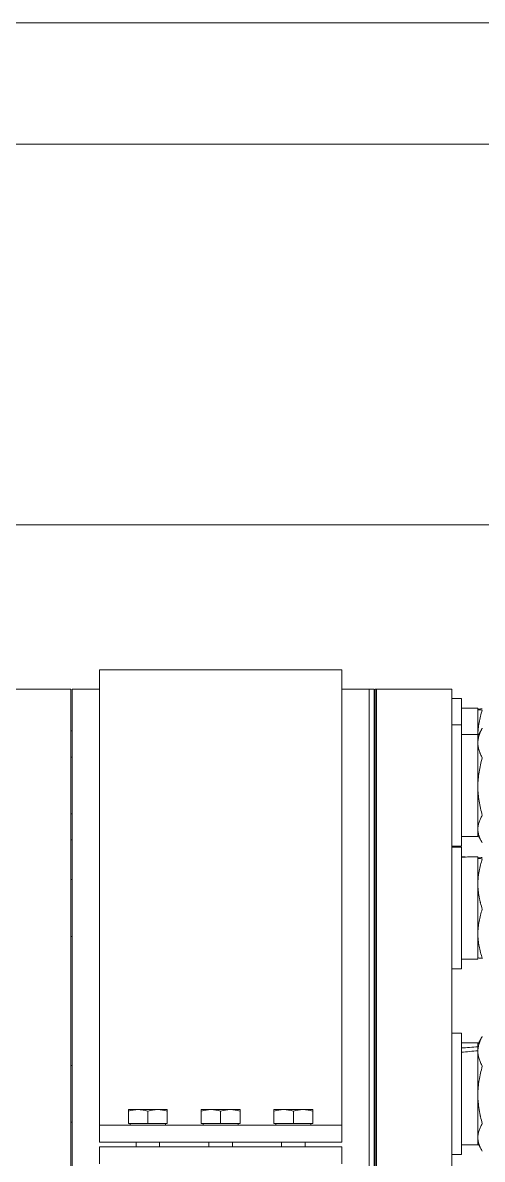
# Model space of a CAD drawing. Header units: millimetres. Extents: x 0 to 2970, y 0 to 2245.
# Drawn here: x 854.9 to 1044.4, y 1632.1 to 2100 of the extents above; entities that cross this region are included whole.
import ezdxf

# ---------------------------------------------------------------- set-up
doc = ezdxf.new("R2010")
doc.units = ezdxf.units.MM
for name, color, linetype, true_color in [('1', 7, 'Continuous', 0xffffff), ('170', 7, 'Continuous', 0xffffff), ('2', 7, 'Continuous', 0xffffff)]:
    doc.layers.add(name, color=color, linetype=linetype, true_color=true_color)

msp = doc.modelspace()

# ---------------------------------------------------------------- linework, layer by layer
at = {"layer": '1', "color": 7, "linetype": 'Continuous', "lineweight": 18}
for p, q in [((986.48, 1833.66), (886.48, 1833.66)), ((886.48, 1833.66), (886.48, 1655.28)), ((986.48, 1833.66), (986.48, 1655.28)), ((874.73, 1825.66), (841.23, 1825.66)), ((874.73, 1825.66), (874.73, 1464.93)), ((997.73, 1464.93), (997.73, 1825.66)), ((1031.73, 1825.66), (1000.23, 1825.66)), ((1000.23, 1825.66), (1000.23, 1464.93)), ((1000.73, 1825.66), (1000.73, 1464.93)), ((1031.73, 1464.93), (1031.73, 1825.66)), ((1031.73, 1464.93), (1031.73, 1825.66)), ((1031.73, 1464.93), (1031.73, 1825.66)), ((1031.73, 1825.66), (1031.73, 1464.93)), ((1035.73, 1821.79), (1031.73, 1821.79)), ((1035.73, 1821.79), (1035.73, 1810.98)), ((1042.53, 1817.84), (1035.73, 1817.84)), ((1042.53, 1817.84), (1042.53, 1807.03)), ((1042.53, 1817.29), (1042.53, 1817.29)), ((1035.73, 1810.98), (1031.73, 1810.98)), ((1035.73, 1810.98), (1035.73, 1768.47)), ((875.23, 1808.48), (874.73, 1808.48)), ((1000.23, 1808.48), (999.73, 1808.48)), ((1042.53, 1807.03), (1035.73, 1807.03)), ((1044.2, 1809.37), (1042.53, 1806.48)), ((1042.53, 1807.03), (1042.53, 1764.93)), ((875.23, 1797.67), (874.73, 1797.67)), ((1000.23, 1797.67), (999.73, 1797.67)), ((874.73, 1774.29), (875.23, 1774.29)), ((999.73, 1774.29), (1000.23, 1774.29)), ((1035.73, 1768.47), (1035.73, 1760.98)), ((1035.73, 1764.93), (1042.53, 1764.93)), ((1042.53, 1765.48), (1044.2, 1762.58)), ((1042.7, 1765.18), (1042.53, 1765.18)), ((1000.23, 1763.66), (999.73, 1763.66)), ((1031.73, 1760.98), (1035.73, 1760.98)), ((1035.73, 1760.56), (1031.73, 1760.56)), ((1035.73, 1760.56), (1035.73, 1711.47)), ((1042.53, 1714.51), (1042.53, 1756.59)), ((875.23, 1747.25), (874.73, 1747.25)), ((1000.23, 1747.25), (999.73, 1747.25)), ((874.73, 1723.87), (875.23, 1723.87)), ((999.73, 1723.87), (1000.23, 1723.87)), ((1035.73, 1714.51), (1042.53, 1714.51)), ((1031.73, 1710.56), (1035.73, 1710.56)), ((1035.73, 1711.47), (1035.73, 1710.56)), ((1035.73, 1684.04), (1031.73, 1684.04)), ((1035.73, 1634.04), (1035.73, 1684.04)), ((1042.53, 1680.09), (1035.73, 1680.09)), ((1044.2, 1682.44), (1042.53, 1679.54)), ((1042.53, 1678.41), (1042.53, 1680.09)), ((1042.53, 1678.41), (1042.53, 1677.94)), ((1042.53, 1676.8), (1042.53, 1677.94)), ((1042.53, 1637.99), (1042.53, 1676.8)), ((875.23, 1670.73), (874.73, 1670.73)), ((1000.23, 1670.73), (999.73, 1670.73)), ((886.48, 1646.16), (886.48, 1655.28)), ((902.48, 1652.56), (898.48, 1652.56)), ((898.48, 1651.84), (898.48, 1646.76)), ((910.48, 1652.56), (902.48, 1652.56)), ((906.48, 1651.84), (906.48, 1646.76)), ((914.48, 1652.56), (910.48, 1652.56)), ((914.48, 1651.84), (914.48, 1646.76)), ((932.48, 1652.56), (928.48, 1652.56)), ((928.48, 1651.84), (928.48, 1646.76)), ((940.48, 1652.56), (932.48, 1652.56)), ((936.48, 1651.84), (936.48, 1646.76)), ((944.48, 1652.56), (940.48, 1652.56)), ((944.48, 1651.84), (944.48, 1646.76)), ((962.48, 1652.56), (958.48, 1652.56)), ((958.48, 1651.84), (958.48, 1646.76)), ((970.48, 1652.56), (962.48, 1652.56)), ((966.48, 1651.84), (966.48, 1646.76)), ((974.48, 1652.56), (970.48, 1652.56)), ((974.48, 1651.84), (974.48, 1646.76)), ((986.48, 1655.28), (986.48, 1646.16)), ((874.73, 1647.35), (875.23, 1647.35)), ((999.73, 1647.35), (1000.23, 1647.35)), ((886.48, 1639.16), (886.48, 1646.16)), ((986.48, 1646.16), (886.48, 1646.16)), ((906.48, 1646.76), (898.48, 1646.76)), ((899.24, 1646.76), (899.24, 1646.16)), ((914.48, 1646.76), (906.48, 1646.76)), ((913.71, 1646.16), (913.71, 1646.76)), ((936.48, 1646.76), (928.48, 1646.76)), ((929.24, 1646.76), (929.24, 1646.16)), ((944.48, 1646.76), (936.48, 1646.76)), ((943.71, 1646.16), (943.71, 1646.76)), ((966.48, 1646.76), (958.48, 1646.76)), ((959.24, 1646.76), (959.24, 1646.16)), ((974.48, 1646.76), (966.48, 1646.76)), ((973.71, 1646.16), (973.71, 1646.76)), ((986.48, 1639.16), (986.48, 1646.16)), ((986.48, 1639.16), (886.48, 1639.16)), ((901.61, 1639.16), (901.61, 1637.16)), ((911.34, 1637.16), (911.34, 1639.16)), ((931.61, 1639.16), (931.61, 1637.16)), ((941.34, 1637.16), (941.34, 1639.16)), ((961.61, 1639.16), (961.61, 1637.16)), ((971.34, 1637.16), (971.34, 1639.16)), ((1035.73, 1637.99), (1042.53, 1637.99)), ((1042.53, 1638.54), (1044.2, 1635.65)), ((886.48, 1637.16), (886.48, 1630.16)), ((986.48, 1637.16), (886.48, 1637.16)), ((986.48, 1637.16), (986.48, 1630.16)), ((1031.73, 1634.04), (1035.73, 1634.04))]:
    msp.add_line(p, q, dxfattribs=at)
for centre, major_axis, ratio, start_param, end_param in [((1045.52, 1735.56), (119.38, 0.39), 0.176297, 1.595274, 1.652325), ((1025.94, 1735.56), (119.38, 0.39), 0.176297, 1.47035, 1.488128), ((1025.94, 1659.04), (119.37, 11.1), 0.149848, 1.417448, 1.474768), ((1045.52, 1659.04), (119.37, 11.1), 0.149848, 1.581914, 1.638964)]:
    msp.add_ellipse(centre, major_axis=major_axis, ratio=ratio, start_param=start_param, end_param=end_param, dxfattribs=at)
for points, knots in [([(1042.53, 1817.28), (1042.53, 1817.29), (1042.55, 1817.32), (1042.61, 1817.34), (1042.66, 1817.35), (1042.68, 1817.36), (1042.7, 1817.36), (1042.74, 1817.37), (1042.84, 1817.39), (1042.94, 1817.41), (1043.19, 1817.44), (1043.38, 1817.46), (1043.83, 1817.5), (1044.08, 1817.52), (1044.36, 1817.54)], [0, 0, 0, 0, 0.125, 0.25, 0.25, 0.28125, 0.28125, 0.3125, 0.375, 0.5, 0.5, 0.75, 0.75, 1, 1, 1, 1]), ([(1042.53, 1817.28), (1042.53, 1817.27), (1042.54, 1817.26), (1042.58, 1817.24), (1042.61, 1817.23), (1042.74, 1817.2), (1042.86, 1817.17), (1043.1, 1817.14), (1043.23, 1817.13), (1043.41, 1817.11), (1043.49, 1817.1), (1043.54, 1817.09), (1043.57, 1817.09), (1043.83, 1817.07), (1044.08, 1817.04), (1044.36, 1817.02)], [0, 0, 0, 0, 0.125, 0.125, 0.25, 0.25, 0.5, 0.5, 0.625, 0.6875, 0.71875, 0.71875, 0.75, 0.75, 1, 1, 1, 1]), ([(1044.36, 1817.02), (1044.08, 1816.17), (1043.82, 1815.32), (1043.37, 1813.61), (1043.18, 1812.75), (1042.86, 1811.02), (1042.74, 1810.16), (1042.61, 1808.85), (1042.58, 1808.41), (1042.54, 1807.53), (1042.53, 1807.09), (1042.53, 1806.65)], [0, 0, 0, 0, 0.25, 0.25, 0.5, 0.5, 0.75, 0.75, 0.875, 0.875, 1, 1, 1, 1]), ([(1042.53, 1803.5), (1042.53, 1803.76), (1042.55, 1804.28), (1042.61, 1804.8), (1042.66, 1805.13), (1042.68, 1805.2), (1042.7, 1805.33), (1042.74, 1805.52), (1042.84, 1805.98), (1042.94, 1806.36), (1043.19, 1807.13), (1043.38, 1807.64), (1043.83, 1808.65), (1044.08, 1809.15), (1044.36, 1809.64)], [0, 0, 0, 0, 0.125, 0.25, 0.25, 0.28125, 0.28125, 0.3125, 0.375, 0.5, 0.5, 0.75, 0.75, 1, 1, 1, 1]), ([(1042.53, 1803.5), (1042.53, 1803.24), (1042.54, 1802.98), (1042.58, 1802.47), (1042.61, 1802.21), (1042.74, 1801.43), (1042.86, 1800.92), (1043.1, 1800.15), (1043.23, 1799.77), (1043.41, 1799.32), (1043.49, 1799.13), (1043.54, 1799), (1043.57, 1798.94), (1043.83, 1798.36), (1044.08, 1797.86), (1044.36, 1797.36)], [0, 0, 0, 0, 0.125, 0.125, 0.25, 0.25, 0.5, 0.5, 0.625, 0.6875, 0.71875, 0.71875, 0.75, 0.75, 1, 1, 1, 1]), ([(1044.36, 1797.36), (1044.08, 1796.39), (1043.82, 1795.42), (1043.37, 1793.47), (1043.18, 1792.49), (1042.86, 1790.52), (1042.74, 1789.53), (1042.61, 1788.04), (1042.58, 1787.54), (1042.54, 1786.53), (1042.53, 1786.03), (1042.53, 1785.53)], [0, 0, 0, 0, 0.25, 0.25, 0.5, 0.5, 0.75, 0.75, 0.875, 0.875, 1, 1, 1, 1]), ([(1042.53, 1785.53), (1042.53, 1785.28), (1042.53, 1785.03), (1042.54, 1784.65), (1042.54, 1784.52), (1042.55, 1784.27), (1042.57, 1783.64), (1042.61, 1783.02), (1042.74, 1781.52), (1042.86, 1780.53), (1043.18, 1778.56), (1043.38, 1777.58), (1043.83, 1775.63), (1044.08, 1774.66), (1044.36, 1773.69)], [0, 0, 0, 0, 0.0625, 0.0625, 0.09375, 0.09375, 0.125, 0.25, 0.25, 0.5, 0.5, 0.75, 0.75, 1, 1, 1, 1]), ([(1044.36, 1773.69), (1044.08, 1773.23), (1043.82, 1772.76), (1043.37, 1771.82), (1043.18, 1771.35), (1042.86, 1770.4), (1042.74, 1769.93), (1042.61, 1769.21), (1042.58, 1768.97), (1042.54, 1768.49), (1042.53, 1768.25), (1042.53, 1768)], [0, 0, 0, 0, 0.25, 0.25, 0.5, 0.5, 0.75, 0.75, 0.875, 0.875, 1, 1, 1, 1]), ([(1042.53, 1768), (1042.53, 1767.88), (1042.53, 1767.76), (1042.54, 1767.58), (1042.54, 1767.52), (1042.55, 1767.4), (1042.57, 1767.1), (1042.61, 1766.8), (1042.74, 1766.08), (1042.86, 1765.6), (1043.18, 1764.65), (1043.38, 1764.18), (1043.83, 1763.24), (1044.08, 1762.78), (1044.36, 1762.31)], [0, 0, 0, 0, 0.0625, 0.0625, 0.09375, 0.09375, 0.125, 0.25, 0.25, 0.5, 0.5, 0.75, 0.75, 1, 1, 1, 1]), ([(1044.36, 1756.31), (1044.08, 1756.29), (1043.82, 1756.27), (1043.37, 1756.23), (1043.18, 1756.21), (1042.86, 1756.16), (1042.74, 1756.14), (1042.61, 1756.11), (1042.58, 1756.1), (1042.54, 1756.08), (1042.53, 1756.07), (1042.53, 1756.05)], [0, 0, 0, 0, 0.25, 0.25, 0.5, 0.5, 0.75, 0.75, 0.875, 0.875, 1, 1, 1, 1]), ([(1042.53, 1756.05), (1042.53, 1756.05), (1042.53, 1756.04), (1042.54, 1756.04), (1042.54, 1756.03), (1042.55, 1756.03), (1042.57, 1756.01), (1042.61, 1756), (1042.74, 1755.97), (1042.86, 1755.94), (1043.18, 1755.9), (1043.38, 1755.88), (1043.83, 1755.84), (1044.08, 1755.82), (1044.36, 1755.79)], [0, 0, 0, 0, 0.0625, 0.0625, 0.09375, 0.09375, 0.125, 0.25, 0.25, 0.5, 0.5, 0.75, 0.75, 1, 1, 1, 1]), ([(1042.53, 1745.42), (1042.53, 1745.86), (1042.55, 1746.73), (1042.61, 1747.62), (1042.66, 1748.17), (1042.68, 1748.28), (1042.7, 1748.5), (1042.74, 1748.83), (1042.84, 1749.6), (1042.94, 1750.25), (1043.19, 1751.55), (1043.38, 1752.41), (1043.83, 1754.11), (1044.08, 1754.96), (1044.36, 1755.79)], [0, 0, 0, 0, 0.125, 0.25, 0.25, 0.28125, 0.28125, 0.3125, 0.375, 0.5, 0.5, 0.75, 0.75, 1, 1, 1, 1]), ([(1042.53, 1745.42), (1042.53, 1744.98), (1042.54, 1744.54), (1042.58, 1743.67), (1042.61, 1743.23), (1042.74, 1741.92), (1042.86, 1741.05), (1043.1, 1739.75), (1043.23, 1739.11), (1043.41, 1738.35), (1043.49, 1738.03), (1043.54, 1737.81), (1043.57, 1737.7), (1043.83, 1736.73), (1044.08, 1735.88), (1044.36, 1735.04)], [0, 0, 0, 0, 0.125, 0.125, 0.25, 0.25, 0.5, 0.5, 0.625, 0.6875, 0.71875, 0.71875, 0.75, 0.75, 1, 1, 1, 1]), ([(1044.36, 1735.04), (1044.08, 1734.21), (1043.82, 1733.38), (1043.37, 1731.71), (1043.18, 1730.87), (1042.86, 1729.19), (1042.74, 1728.34), (1042.61, 1727.07), (1042.58, 1726.64), (1042.54, 1725.78), (1042.53, 1725.35), (1042.53, 1724.92)], [0, 0, 0, 0, 0.25, 0.25, 0.5, 0.5, 0.75, 0.75, 0.875, 0.875, 1, 1, 1, 1]), ([(1042.53, 1724.92), (1042.53, 1724.71), (1042.53, 1724.49), (1042.54, 1724.17), (1042.54, 1724.06), (1042.55, 1723.85), (1042.57, 1723.31), (1042.61, 1722.77), (1042.74, 1721.49), (1042.86, 1720.65), (1043.18, 1718.96), (1043.38, 1718.12), (1043.83, 1716.46), (1044.08, 1715.63), (1044.36, 1714.8)], [0, 0, 0, 0, 0.0625, 0.0625, 0.09375, 0.09375, 0.125, 0.25, 0.25, 0.5, 0.5, 0.75, 0.75, 1, 1, 1, 1]), ([(1044.36, 1714.8), (1044.08, 1714.83), (1043.82, 1714.85), (1043.37, 1714.89), (1043.18, 1714.91), (1042.86, 1714.95), (1042.74, 1714.98), (1042.61, 1715.01), (1042.58, 1715.02), (1042.54, 1715.04), (1042.53, 1715.05), (1042.53, 1715.06)], [0, 0, 0, 0, 0.25, 0.25, 0.5, 0.5, 0.75, 0.75, 0.875, 0.875, 1, 1, 1, 1]), ([(1044.36, 1682.71), (1044.08, 1682.21), (1043.82, 1681.7), (1043.37, 1680.69), (1043.18, 1680.18), (1042.86, 1679.16), (1042.74, 1678.64), (1042.61, 1677.87), (1042.58, 1677.61), (1042.54, 1677.09), (1042.53, 1676.83), (1042.53, 1676.57)], [0, 0, 0, 0, 0.25, 0.25, 0.5, 0.5, 0.75, 0.75, 0.875, 0.875, 1, 1, 1, 1]), ([(1042.53, 1676.57), (1042.53, 1676.44), (1042.53, 1676.3), (1042.54, 1676.11), (1042.54, 1676.04), (1042.55, 1675.91), (1042.57, 1675.59), (1042.61, 1675.26), (1042.74, 1674.49), (1042.86, 1673.97), (1043.18, 1672.95), (1043.38, 1672.44), (1043.83, 1671.43), (1044.08, 1670.93), (1044.36, 1670.42)], [0, 0, 0, 0, 0.0625, 0.0625, 0.09375, 0.09375, 0.125, 0.25, 0.25, 0.5, 0.5, 0.75, 0.75, 1, 1, 1, 1]), ([(1042.53, 1658.59), (1042.53, 1659.09), (1042.55, 1660.09), (1042.61, 1661.1), (1042.66, 1661.73), (1042.68, 1661.85), (1042.7, 1662.11), (1042.74, 1662.48), (1042.84, 1663.36), (1042.94, 1664.1), (1043.19, 1665.58), (1043.38, 1666.56), (1043.83, 1668.5), (1044.08, 1669.47), (1044.36, 1670.42)], [0, 0, 0, 0, 0.125, 0.25, 0.25, 0.28125, 0.28125, 0.3125, 0.375, 0.5, 0.5, 0.75, 0.75, 1, 1, 1, 1]), ([(1042.53, 1658.59), (1042.53, 1658.09), (1042.54, 1657.59), (1042.58, 1656.6), (1042.61, 1656.1), (1042.74, 1654.61), (1042.86, 1653.62), (1043.1, 1652.14), (1043.23, 1651.4), (1043.41, 1650.53), (1043.49, 1650.17), (1043.54, 1649.92), (1043.57, 1649.8), (1043.83, 1648.69), (1044.08, 1647.72), (1044.36, 1646.76)], [0, 0, 0, 0, 0.125, 0.125, 0.25, 0.25, 0.5, 0.5, 0.625, 0.6875, 0.71875, 0.71875, 0.75, 0.75, 1, 1, 1, 1]), ([(898.48, 1652.56), (898.48, 1652.56), (898.48, 1652.54), (898.48, 1652.5), (898.48, 1652.5), (898.48, 1652.49), (898.48, 1652.48), (898.48, 1652.44), (898.48, 1652.39), (898.48, 1652.3), (898.48, 1652.22), (898.48, 1652.05), (898.48, 1651.95), (898.48, 1651.84)], [0, 0, 0, 0, 0.25, 0.25, 0.28125, 0.28125, 0.3125, 0.375, 0.5, 0.5, 0.75, 0.75, 1, 1, 1, 1]), ([(898.48, 1651.84), (899.13, 1652.06), (899.79, 1652.24), (900.79, 1652.43), (901.12, 1652.48), (901.8, 1652.54), (902.14, 1652.56), (902.48, 1652.56)], [0, 0, 0, 0, 0.5, 0.5, 0.75, 0.75, 1, 1, 1, 1]), ([(902.48, 1652.56), (902.56, 1652.56), (902.65, 1652.56), (902.82, 1652.55), (902.9, 1652.55), (903.16, 1652.54), (903.33, 1652.52), (903.83, 1652.48), (904.17, 1652.43), (905.17, 1652.24), (905.82, 1652.06), (906.48, 1651.84)], [0, 0, 0, 0, 0.0625, 0.0625, 0.125, 0.125, 0.25, 0.25, 0.5, 0.5, 1, 1, 1, 1]), ([(906.48, 1651.84), (907.13, 1652.06), (907.79, 1652.24), (908.79, 1652.43), (909.12, 1652.48), (909.8, 1652.54), (910.14, 1652.56), (910.48, 1652.56)], [0, 0, 0, 0, 0.5, 0.5, 0.75, 0.75, 1, 1, 1, 1]), ([(910.48, 1652.56), (910.56, 1652.56), (910.65, 1652.56), (910.82, 1652.55), (910.9, 1652.55), (911.16, 1652.54), (911.33, 1652.52), (911.83, 1652.48), (912.17, 1652.43), (913.17, 1652.24), (913.82, 1652.06), (914.48, 1651.84)], [0, 0, 0, 0, 0.0625, 0.0625, 0.125, 0.125, 0.25, 0.25, 0.5, 0.5, 1, 1, 1, 1]), ([(914.48, 1652.56), (914.48, 1652.56), (914.48, 1652.54), (914.48, 1652.5), (914.48, 1652.5), (914.48, 1652.49), (914.48, 1652.48), (914.48, 1652.44), (914.48, 1652.39), (914.48, 1652.3), (914.48, 1652.22), (914.48, 1652.05), (914.48, 1651.95), (914.48, 1651.84)], [0, 0, 0, 0, 0.25, 0.25, 0.28125, 0.28125, 0.3125, 0.375, 0.5, 0.5, 0.75, 0.75, 1, 1, 1, 1]), ([(928.48, 1652.56), (928.48, 1652.56), (928.48, 1652.54), (928.48, 1652.5), (928.48, 1652.5), (928.48, 1652.49), (928.48, 1652.48), (928.48, 1652.44), (928.48, 1652.39), (928.48, 1652.3), (928.48, 1652.22), (928.48, 1652.05), (928.48, 1651.95), (928.48, 1651.84)], [0, 0, 0, 0, 0.25, 0.25, 0.28125, 0.28125, 0.3125, 0.375, 0.5, 0.5, 0.75, 0.75, 1, 1, 1, 1]), ([(928.48, 1651.84), (929.13, 1652.06), (929.79, 1652.24), (930.79, 1652.43), (931.12, 1652.48), (931.8, 1652.54), (932.14, 1652.56), (932.48, 1652.56)], [0, 0, 0, 0, 0.5, 0.5, 0.75, 0.75, 1, 1, 1, 1]), ([(932.48, 1652.56), (932.56, 1652.56), (932.65, 1652.56), (932.82, 1652.55), (932.9, 1652.55), (933.16, 1652.54), (933.33, 1652.52), (933.83, 1652.48), (934.17, 1652.43), (935.17, 1652.24), (935.82, 1652.06), (936.48, 1651.84)], [0, 0, 0, 0, 0.0625, 0.0625, 0.125, 0.125, 0.25, 0.25, 0.5, 0.5, 1, 1, 1, 1]), ([(936.48, 1651.84), (937.13, 1652.06), (937.79, 1652.24), (938.79, 1652.43), (939.12, 1652.48), (939.8, 1652.54), (940.14, 1652.56), (940.48, 1652.56)], [0, 0, 0, 0, 0.5, 0.5, 0.75, 0.75, 1, 1, 1, 1]), ([(940.48, 1652.56), (940.56, 1652.56), (940.65, 1652.56), (940.82, 1652.55), (940.9, 1652.55), (941.16, 1652.54), (941.33, 1652.52), (941.83, 1652.48), (942.17, 1652.43), (943.17, 1652.24), (943.82, 1652.06), (944.48, 1651.84)], [0, 0, 0, 0, 0.0625, 0.0625, 0.125, 0.125, 0.25, 0.25, 0.5, 0.5, 1, 1, 1, 1]), ([(944.48, 1652.56), (944.48, 1652.56), (944.48, 1652.54), (944.48, 1652.5), (944.48, 1652.5), (944.48, 1652.49), (944.48, 1652.48), (944.48, 1652.44), (944.48, 1652.39), (944.48, 1652.3), (944.48, 1652.22), (944.48, 1652.05), (944.48, 1651.95), (944.48, 1651.84)], [0, 0, 0, 0, 0.25, 0.25, 0.28125, 0.28125, 0.3125, 0.375, 0.5, 0.5, 0.75, 0.75, 1, 1, 1, 1]), ([(958.48, 1652.56), (958.48, 1652.56), (958.48, 1652.54), (958.48, 1652.5), (958.48, 1652.5), (958.48, 1652.49), (958.48, 1652.48), (958.48, 1652.44), (958.48, 1652.39), (958.48, 1652.3), (958.48, 1652.22), (958.48, 1652.05), (958.48, 1651.95), (958.48, 1651.84)], [0, 0, 0, 0, 0.25, 0.25, 0.28125, 0.28125, 0.3125, 0.375, 0.5, 0.5, 0.75, 0.75, 1, 1, 1, 1]), ([(958.48, 1651.84), (959.13, 1652.06), (959.79, 1652.24), (960.79, 1652.43), (961.12, 1652.48), (961.8, 1652.54), (962.14, 1652.56), (962.48, 1652.56)], [0, 0, 0, 0, 0.5, 0.5, 0.75, 0.75, 1, 1, 1, 1]), ([(962.48, 1652.56), (962.56, 1652.56), (962.65, 1652.56), (962.82, 1652.55), (962.9, 1652.55), (963.16, 1652.54), (963.33, 1652.52), (963.83, 1652.48), (964.17, 1652.43), (965.17, 1652.24), (965.82, 1652.06), (966.48, 1651.84)], [0, 0, 0, 0, 0.0625, 0.0625, 0.125, 0.125, 0.25, 0.25, 0.5, 0.5, 1, 1, 1, 1]), ([(966.48, 1651.84), (967.13, 1652.06), (967.79, 1652.24), (968.79, 1652.43), (969.12, 1652.48), (969.8, 1652.54), (970.14, 1652.56), (970.48, 1652.56)], [0, 0, 0, 0, 0.5, 0.5, 0.75, 0.75, 1, 1, 1, 1]), ([(970.48, 1652.56), (970.56, 1652.56), (970.65, 1652.56), (970.82, 1652.55), (970.9, 1652.55), (971.16, 1652.54), (971.33, 1652.52), (971.83, 1652.48), (972.17, 1652.43), (973.17, 1652.24), (973.82, 1652.06), (974.48, 1651.84)], [0, 0, 0, 0, 0.0625, 0.0625, 0.125, 0.125, 0.25, 0.25, 0.5, 0.5, 1, 1, 1, 1]), ([(974.48, 1652.56), (974.48, 1652.56), (974.48, 1652.54), (974.48, 1652.5), (974.48, 1652.5), (974.48, 1652.49), (974.48, 1652.48), (974.48, 1652.44), (974.48, 1652.39), (974.48, 1652.3), (974.48, 1652.22), (974.48, 1652.05), (974.48, 1651.95), (974.48, 1651.84)], [0, 0, 0, 0, 0.25, 0.25, 0.28125, 0.28125, 0.3125, 0.375, 0.5, 0.5, 0.75, 0.75, 1, 1, 1, 1]), ([(1044.36, 1646.76), (1044.08, 1646.29), (1043.82, 1645.83), (1043.37, 1644.89), (1043.18, 1644.42), (1042.86, 1643.47), (1042.74, 1642.99), (1042.61, 1642.27), (1042.58, 1642.03), (1042.54, 1641.55), (1042.53, 1641.31), (1042.53, 1641.07)], [0, 0, 0, 0, 0.25, 0.25, 0.5, 0.5, 0.75, 0.75, 0.875, 0.875, 1, 1, 1, 1]), ([(1042.53, 1641.07), (1042.53, 1640.95), (1042.53, 1640.83), (1042.54, 1640.64), (1042.54, 1640.58), (1042.55, 1640.46), (1042.57, 1640.16), (1042.61, 1639.86), (1042.74, 1639.14), (1042.86, 1638.66), (1043.18, 1637.72), (1043.38, 1637.24), (1043.83, 1636.31), (1044.08, 1635.84), (1044.36, 1635.38)], [0, 0, 0, 0, 0.0625, 0.0625, 0.09375, 0.09375, 0.125, 0.25, 0.25, 0.5, 0.5, 0.75, 0.75, 1, 1, 1, 1])]:
    msp.add_open_spline(points, degree=3, knots=knots, dxfattribs=at)
for points in [[(1044.19, 1809.36), (1044.25, 1809.46), (1044.3, 1809.55), (1044.36, 1809.64)], [(1042.54, 1765.57), (1042.54, 1765.44), (1042.53, 1765.31), (1042.53, 1765.18)], [(1044.19, 1682.43), (1044.25, 1682.52), (1044.3, 1682.61), (1044.36, 1682.71)]]:
    msp.add_open_spline(points, degree=3, dxfattribs=at)
at = {"layer": '170', "color": 3, "linetype": 'Continuous', "lineweight": 13}
msp.add_line((2970, 2100), (0, 2100), dxfattribs=at)
at = {"layer": '170', "color": 3, "linetype": 'Continuous', "lineweight": 18}
msp.add_line((2920, 2050), (125, 2050), dxfattribs=at)
at = {"layer": '170', "color": 35, "linetype": 'Continuous', "lineweight": 18}
msp.add_line((1326.54, 1893.35), (473.48, 1893.35), dxfattribs=at)
at = {"layer": '2', "color": 7, "linetype": 'Continuous', "lineweight": 18}
for p, q in [((886.48, 1825.66), (875.23, 1825.66)), ((875.23, 1825.66), (875.23, 1464.93)), ((999.73, 1825.66), (986.48, 1825.66)), ((999.73, 1825.66), (999.73, 1464.93)), ((875.23, 1763.66), (874.73, 1763.66))]:
    msp.add_line(p, q, dxfattribs=at)

doc.saveas('drawing.dxf')
